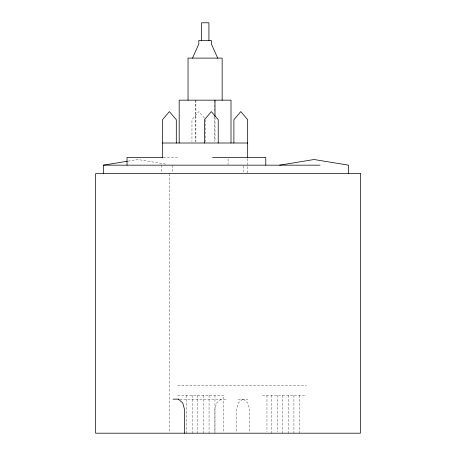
<?xml version="1.0" encoding="UTF-8"?>
<svg xmlns="http://www.w3.org/2000/svg" width="456" height="456" viewBox="0 0 456 456"><rect width="100%" height="100%" fill="white"/><g stroke="black" fill="none" stroke-linecap="round" stroke-linejoin="round"><path stroke-width="0.34" stroke-dasharray="2.28 1.71" d="M221.006 399.16L216.617 403.058L214.941 409.363L214.941 431.798M242.592 399.16L238.203 403.058L236.527 409.363L236.527 431.798M127.988 161.128L137.826 159.514L165.933 164.126M163.328 157.394L178.051 157.394M177.623 385.542L306.364 385.542M177.623 395.301L223.816 395.301L223.816 431.798M262.468 395.301L306.364 395.301M179.835 399.16L226.432 399.16M238.095 399.16L248.018 399.16M243.521 399.16L247.91 403.058L249.586 409.363L249.586 431.798M204.356 118.081L198.844 111.606L191.959 119.7L191.959 141.594M299.814 395.301L299.814 433.2M293.909 395.301L293.909 433.2M288.523 395.301L288.523 433.2M282.617 395.301L282.617 433.2M277.231 395.301L277.231 431.798M271.326 395.301L271.326 433.2M266.965 395.301L266.965 431.798M247.671 158.677L247.671 172.927M243.612 165.87L243.612 172.932M228.08 158.808L228.08 164.456M215.015 117.722L215.015 141.599M214.964 395.301L214.964 433.2M214.286 100.867L214.286 113.51M214.286 116.32L214.286 141.599M209.059 395.301L209.059 433.2M205.736 119.7L205.736 141.594M203.672 395.301L203.672 433.2M197.767 395.301L197.767 433.2M195.903 100.166L195.903 141.599M195.174 100.166L195.174 141.599M192.381 395.301L192.381 433.2M186.481 395.301L186.481 433.2M172.254 165.163L172.254 172.932M169.535 173.639L169.535 431.775M161.737 165.163L161.737 172.932"/><path stroke-width="0.68" d="M192.512 58.111L198.805 43.987L198.805 40.459L211.39 40.459L211.39 43.987L217.683 58.111M103.398 173.639L103.398 165.163L127.287 161.242M279.642 165.163L314.07 159.514L348.498 165.163L348.498 173.639M162.518 143.007L247.671 143.007M162.627 157.394L127.019 157.394L127.019 165.163M212.547 157.394L265.774 157.394L265.774 165.163M103.398 165.163L320.095 165.163M172.995 399.16L178.644 399.16M178.421 399.16L182.81 403.058L184.486 409.363L184.486 433.2M247.671 157.252L247.671 119.7L240.785 111.606L233.894 119.7L233.894 143.007M231.004 143.007L231.004 100.166L179.185 100.166L179.185 143.007M222.152 100.166L222.152 58.111L188.037 58.111L188.037 100.166M218.23 143.007L218.23 119.7L211.345 111.606L204.459 119.7L204.459 143.007M215.015 100.166L215.015 116.32M208.922 40.459L208.922 22.8L201.546 22.8L201.546 40.459M176.295 143.007L176.295 119.7L169.41 111.606L162.518 119.7L162.518 157.394M360.4 173.639L95.6 173.639L95.6 433.2L360.4 433.2L360.4 173.639"/></g></svg>
